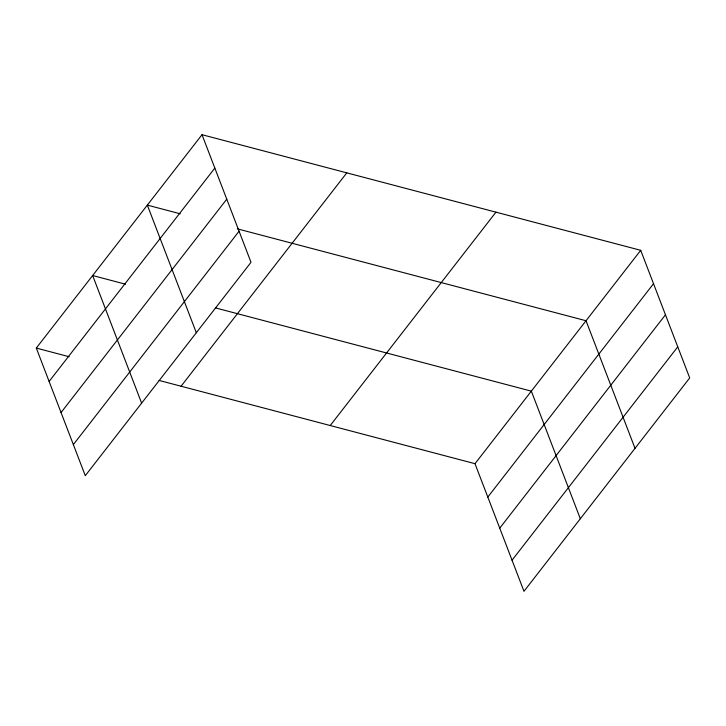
<?xml version="1.0" encoding="UTF-8"?>
<svg xmlns="http://www.w3.org/2000/svg" width="726" height="726" viewBox="0 0 726 726"><rect width="100%" height="100%" fill="white"/><g stroke="black" fill="none" stroke-linecap="round" stroke-linejoin="round"><path stroke-width="1.09" d="M202.019 134.7L251.005 262.313L85.287 475.684L36.3 348.072L202.019 134.7L640.713 250.316L689.7 377.928L523.981 591.3L474.995 463.687L159.13 380.442M49.114 381.449L214.832 168.078M61.048 412.55L226.766 199.178M73.353 444.593L239.072 231.213M181.073 386.223L346.792 172.852M330.221 425.536L495.949 212.164M474.995 463.687L640.713 250.316M487.808 497.065L653.527 283.694M499.742 528.165L665.461 314.794M512.048 560.2L677.766 346.828M180.23 213.789L147.333 205.113L196.319 332.726M237.266 228.817L586.027 320.729L635.014 448.341M125.544 284.202L92.647 275.526L141.634 403.139M215.477 307.897L531.341 391.142L580.328 518.754M36.3 348.072L69.206 356.747"/></g></svg>
